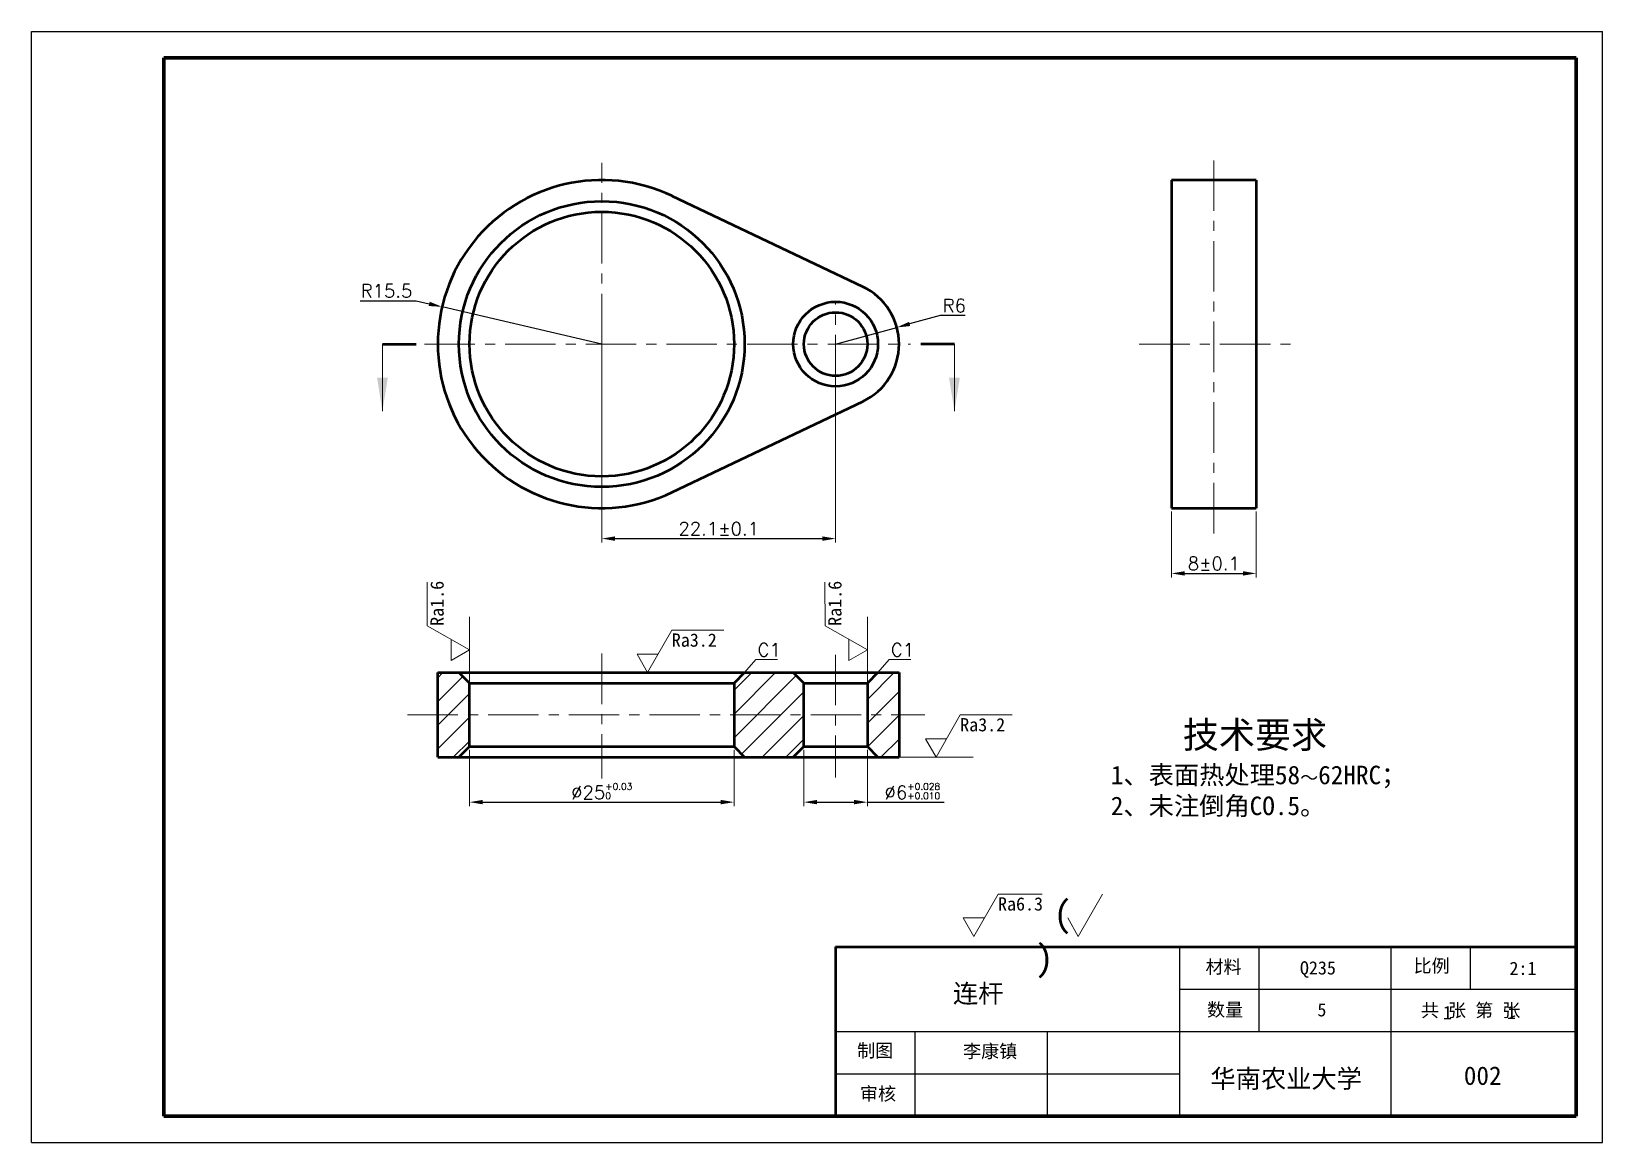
# Model space of a CAD drawing. Header units: millimetres. Extents: x 680 to 977, y 516 to 726.
import ezdxf

# ---------------------------------------------------------------- set-up
doc = ezdxf.new("R2010")
doc.units = ezdxf.units.MM
doc.header["$LTSCALE"] = 0.3
doc.linetypes.add('CENTER', pattern=[50.8, 31.75, -6.35, 6.35, -6.35])
for name, color, linetype, lineweight in [('剖面线', 190, 'Continuous', 18), ('尺寸线', 6, 'Continuous', 18), ('尺寸线 @ 1', 6, 'Continuous', 18), ('文字 @ 1', 6, 'Continuous', 18), ('粗实线', 7, 'Continuous', 50), ('粗实线 @ 1', 7, 'Continuous', 50), ('细实线', 3, 'Continuous', 18), ('细点画线', 1, 'CENTER', 18)]:
    doc.layers.add(name, color=color, linetype=linetype, lineweight=lineweight)
doc.styles.add('我的样式', font='romans.shx', dxfattribs={"height": 2.5, "bigfont": 'chineset.shx'})
doc.dimstyles.new('我的样式', dxfattribs={"dimtxt": 2.5, "dimasz": 2.5, "dimexe": 0.75, "dimexo": 0.625, "dimtad": 1, "dimdec": 1, "dimlfac": 0.5, "dimdsep": 46, "dimtxsty": '我的样式', "dimcen": 2.5, "dimclrd": 256, "dimclre": 256, "dimclrt": 256, "dimadec": 0, "dimazin": 0, "dimtp": 0.018, "dimtm": 0.018, "dimtfac": 1, "dimtdec": 1, "dimtmove": 0, "dimatfit": 3, "dimfxl": 1, "dimlwd": 25, "dimlwe": 18, "dimarcsym": 0})

# ---------------------------------------------------------------- blocks, each defined once
blk = doc.blocks.new('*D12')
at = {"layer": 'Defpoints', "color": 0, "transparency": 16777216}
for p in [(895.56, 636.25), (911.56, 636.25), (911.56, 623.91)]:
    blk.add_point(p, dxfattribs=at)
at = {"layer": '尺寸线', "linetype": 'Continuous', "lineweight": 18, "transparency": 16777216}
for p, q in [((895.56, 635.62), (895.56, 623.16)), ((911.56, 635.62), (911.56, 623.16))]:
    blk.add_line(p, q, dxfattribs=at)
at = {"layer": '尺寸线', "linetype": 'Continuous', "lineweight": 25, "transparency": 16777216}
blk.add_line((898.06, 623.91), (909.06, 623.91), dxfattribs=at)
at = {"layer": '尺寸线', "transparency": 16777216}
for points in [[(898.06, 624.33), (898.06, 623.49), (895.56, 623.91)], [(909.06, 624.33), (909.06, 623.49), (911.56, 623.91)]]:
    blk.add_solid(points, dxfattribs=at)
at = {"layer": '尺寸线', "transparency": 16777216, "insert": (903.56, 625.79), "char_height": 2.5, "attachment_point": 5, "style": '我的样式'}
blk.add_mtext('{\\Fromans,chineset|c134;8%%P0.1}', dxfattribs=at)
blk = doc.blocks.new('*D13')
at = {"layer": 'Defpoints', "color": 0, "transparency": 16777216}
for p in [(757.67, 674.29), (787.86, 667.25)]:
    blk.add_point(p, dxfattribs=at)
at = {"layer": '尺寸线', "linetype": 'Continuous', "lineweight": 25, "transparency": 16777216}
for p, q in [((742.17, 675.43), (752.8, 675.43)), ((752.8, 675.43), (755.23, 674.86)), ((787.86, 667.25), (757.67, 674.29))]:
    blk.add_line(p, q, dxfattribs=at)
at = {"layer": '尺寸线', "transparency": 16777216}
blk.add_solid([(755.33, 675.26), (755.14, 674.45), (757.67, 674.29)], dxfattribs=at)
at = {"layer": '尺寸线', "transparency": 16777216, "insert": (747.17, 677.3), "char_height": 2.5, "attachment_point": 5, "style": '我的样式'}
blk.add_mtext('R15.5', dxfattribs=at)
blk = doc.blocks.new('*D14')
at = {"layer": 'Defpoints', "color": 0, "transparency": 16777216}
for p in [(843.63, 670.4), (832.06, 667.25)]:
    blk.add_point(p, dxfattribs=at)
at = {"layer": '尺寸线', "linetype": 'Continuous', "lineweight": 25, "transparency": 16777216}
for p, q in [((851.85, 672.64), (846.05, 671.06)), ((856.52, 672.64), (851.85, 672.64)), ((832.06, 667.25), (843.63, 670.4))]:
    blk.add_line(p, q, dxfattribs=at)
at = {"layer": '尺寸线', "transparency": 16777216}
blk.add_solid([(845.94, 671.46), (846.16, 670.66), (843.63, 670.4)], dxfattribs=at)
at = {"layer": '尺寸线', "transparency": 16777216, "insert": (854.5, 674.52), "char_height": 2.5, "attachment_point": 5, "style": '我的样式'}
blk.add_mtext('R6', dxfattribs=at)
blk = doc.blocks.new('Ra3.2')
at = {"layer": '尺寸线'}
for p, q in [((0, 0), (4.56, 8)), ((4.56, 8), (14.37, 8)), ((-2, 3.5), (2, 3.5)), ((0, 0), (-2, 3.5))]:
    blk.add_line(p, q, dxfattribs=at)
at = {"layer": '尺寸线 @ 1', "insert": (4.56, 7.39), "char_height": 2.5, "attachment_point": 1, "style": '我的样式'}
blk.add_mtext_dynamic_manual_height_columns('{\\f@SimSun|b0|i0|c134|p2;Ra3.2}', width=5.0807, gutter_width=12.5, heights=[0], dxfattribs=at)
blk = doc.blocks.new('Ra1.6')
at = {"layer": '尺寸线'}
for p, q in [((0, 0), (4.56, 8)), ((4.56, 8), (12.84, 8.04)), ((-2, 3.5), (2, 3.5)), ((0, 0), (-2, 3.5))]:
    blk.add_line(p, q, dxfattribs=at)
at = {"layer": '尺寸线 @ 1', "insert": (4.56, 7.39), "char_height": 2.5, "attachment_point": 1, "style": '我的样式'}
blk.add_mtext_dynamic_manual_height_columns('{\\f@SimSun|b0|i0|c134|p2;Ra1.6}', width=5.0807, gutter_width=12.5, heights=[0], dxfattribs=at)
blk = doc.blocks.new('*D16')
at = {"layer": 'Defpoints', "color": 0, "transparency": 16777216}
for p in [(762.86, 591.17), (812.86, 591.17), (812.86, 580.68)]:
    blk.add_point(p, dxfattribs=at)
at = {"layer": '尺寸线', "linetype": 'Continuous', "lineweight": 18, "transparency": 16777216}
for p, q in [((762.86, 590.54), (762.86, 579.93)), ((812.86, 590.54), (812.86, 579.93))]:
    blk.add_line(p, q, dxfattribs=at)
at = {"layer": '尺寸线', "linetype": 'Continuous', "lineweight": 25, "transparency": 16777216}
blk.add_line((765.36, 580.68), (810.36, 580.68), dxfattribs=at)
at = {"layer": '尺寸线', "transparency": 16777216}
for points in [[(765.36, 581.1), (765.36, 580.27), (762.86, 580.68)], [(810.36, 581.1), (810.36, 580.27), (812.86, 580.68)]]:
    blk.add_solid(points, dxfattribs=at)
at = {"layer": '尺寸线', "transparency": 16777216, "insert": (787.86, 582.77), "char_height": 2.5, "attachment_point": 5, "style": '我的样式'}
blk.add_mtext('{\\Fromans,chineset|c134;%%C25\\H0.5x;\\S+0.03^ 0;}', dxfattribs=at)
blk = doc.blocks.new('*D17')
at = {"layer": 'Defpoints', "color": 0, "transparency": 16777216}
for p in [(826.06, 591.17), (838.06, 591.17), (838.06, 580.68)]:
    blk.add_point(p, dxfattribs=at)
at = {"layer": '尺寸线', "linetype": 'Continuous', "lineweight": 18, "transparency": 16777216}
for p, q in [((826.06, 590.54), (826.06, 579.93)), ((838.06, 590.54), (838.06, 579.93))]:
    blk.add_line(p, q, dxfattribs=at)
at = {"layer": '尺寸线', "linetype": 'Continuous', "lineweight": 25, "transparency": 16777216}
for p, q in [((828.56, 580.68), (835.56, 580.68)), ((838.06, 580.68), (852.58, 580.68))]:
    blk.add_line(p, q, dxfattribs=at)
at = {"layer": '尺寸线', "transparency": 16777216}
for points in [[(828.56, 581.1), (828.56, 580.27), (826.06, 580.68)], [(835.56, 581.1), (835.56, 580.27), (838.06, 580.68)]]:
    blk.add_solid(points, dxfattribs=at)
at = {"layer": '尺寸线', "transparency": 16777216, "insert": (846.57, 582.77), "char_height": 2.5, "attachment_point": 5, "style": '我的样式'}
blk.add_mtext('{\\Fromans,chineset|c134;%%C6\\H0.5x;\\S+0.028^ +0.010;}', dxfattribs=at)
blk = doc.blocks.new('*D18')
at = {"layer": 'Defpoints', "color": 0, "transparency": 16777216}
for p in [(787.86, 667.25), (832.06, 667.25), (832.06, 630.49)]:
    blk.add_point(p, dxfattribs=at)
at = {"layer": '尺寸线', "linetype": 'Continuous', "lineweight": 18, "transparency": 16777216}
for p, q in [((787.86, 666.62), (787.86, 629.74)), ((832.06, 666.62), (832.06, 629.74))]:
    blk.add_line(p, q, dxfattribs=at)
at = {"layer": '尺寸线', "linetype": 'Continuous', "lineweight": 25, "transparency": 16777216}
blk.add_line((790.36, 630.49), (829.56, 630.49), dxfattribs=at)
at = {"layer": '尺寸线', "transparency": 16777216}
for points in [[(790.36, 630.91), (790.36, 630.07), (787.86, 630.49)], [(829.56, 630.91), (829.56, 630.07), (832.06, 630.49)]]:
    blk.add_solid(points, dxfattribs=at)
at = {"layer": '尺寸线', "transparency": 16777216, "insert": (809.96, 632.36), "char_height": 2.5, "attachment_point": 5, "style": '我的样式'}
blk.add_mtext('{\\Fromans,chineset|c134;22.1%%P0.1}', dxfattribs=at)
blk = doc.blocks.new('其余6.3')
at = {"layer": '尺寸线'}
for p, q in [((-33.07, 5.23), (-28.51, 13.23)), ((-28.51, 13.23), (-20.17, 13.23)), ((-13.33, 5.23), (-8.76, 13.23)), ((-35.07, 8.73), (-31.07, 8.73)), ((-33.07, 5.23), (-35.07, 8.73)), ((-13.33, 5.23), (-15.33, 8.73))]:
    blk.add_line(p, q, dxfattribs=at)
at = {"layer": '尺寸线 @ 1', "attachment_point": 1, "style": '我的样式'}
for s, width, insert, char_height in [('{\\fSimSun|b0|i0|c134|p2;Ra6.3}', 5.0807, (-28.51, 12.62), 2.5), ('{\\fSimSun|b0|i0|c134|p2; \\fSTSong|b0|i0|c134|p2;(    )}', 20.1828, (-21.43, 11.96), 5)]:
    blk.add_mtext_dynamic_manual_height_columns(s, width=width, gutter_width=12.5, heights=[0], dxfattribs=dict(at, insert=insert, char_height=char_height))

msp = doc.modelspace()

# ---------------------------------------------------------------- hatches: boundary and pattern name
at = {"layer": '剖面线'}
h = msp.add_hatch(dxfattribs=at)
h.set_pattern_fill('ANSI31', color=256)
h.paths.add_polyline_path([(762.86, 603.17), (760.86, 605.17), (756.86, 605.17), (756.86, 597.17), (762.86, 597.17)])
h.paths.add_polyline_path([(762.86, 597.17), (756.86, 597.17), (756.86, 589.17), (760.86, 589.17), (762.86, 591.17)])
h.paths.add_polyline_path([(826.06, 603.17), (824.06, 605.17), (814.86, 605.17), (812.86, 603.17), (812.86, 597.17), (826.06, 597.17)])
h.paths.add_polyline_path([(826.06, 597.17), (812.86, 597.17), (812.86, 591.17), (814.86, 589.17), (824.06, 589.17), (826.06, 591.17)])
h.paths.add_polyline_path([(844.06, 605.17), (840.06, 605.17), (838.06, 603.17), (838.06, 597.17), (844.06, 597.17)])
h.paths.add_polyline_path([(844.06, 597.17), (838.06, 597.17), (838.06, 591.17), (840.06, 589.17), (844.06, 589.17)])

# ---------------------------------------------------------------- linework, layer by layer
at = {"color": 3, "lineweight": -3}
for p, q in [((680.04, 516.34), (680.04, 726.34)), ((680.04, 726.34), (977.04, 726.34)), ((977.04, 516.34), (977.04, 726.34)), ((897.04, 553.34), (897.04, 521.34)), ((912.04, 553.34), (912.04, 537.34)), ((937.04, 553.34), (937.04, 521.34)), ((952.04, 553.34), (952.04, 545.34)), ((897.04, 545.34), (972.04, 545.34)), ((832.04, 537.34), (972.04, 537.34)), ((847.04, 537.34), (847.04, 521.34)), ((872.04, 537.34), (872.04, 521.34)), ((832.04, 529.34), (897.04, 529.34)), ((680.04, 516.34), (977.04, 516.34))]:
    msp.add_line(p, q, dxfattribs=at)
at = {"lineweight": 70}
for p, q in [((705.04, 521.34), (705.04, 721.34)), ((705.04, 721.34), (972.04, 721.34)), ((972.04, 521.34), (972.04, 721.34)), ((705.04, 521.34), (972.04, 521.34))]:
    msp.add_line(p, q, dxfattribs=at)
at = {"lineweight": 50}
for q in [(972.04, 553.34), (832.04, 521.34)]:
    msp.add_line((832.04, 553.34), q, dxfattribs=at)
at = {"layer": '尺寸线'}
for p, q in [((762.86, 603.17), (762.86, 615.72)), ((838.06, 603.17), (838.06, 615.72)), ((814.86, 605.17), (816.99, 607.66)), ((816.99, 607.66), (821.09, 607.66)), ((840.06, 605.17), (842.19, 607.66)), ((842.19, 607.66), (846.29, 607.66)), ((844.06, 589.17), (858.04, 589.17))]:
    msp.add_line(p, q, dxfattribs=at)
at = {"layer": '粗实线'}
for p, q in [((911.56, 698.25), (895.56, 698.25)), ((895.56, 698.25), (895.56, 636.25)), ((911.56, 698.25), (911.56, 636.25)), ((837.21, 678.08), (801.18, 695.23)), ((746.39, 667.25), (752.74, 667.25)), ((854.52, 667.25), (848.17, 667.25)), ((801.18, 639.26), (837.21, 656.41)), ((895.56, 636.25), (911.56, 636.25)), ((756.86, 589.17), (756.86, 605.17)), ((756.86, 605.17), (844.06, 605.17)), ((760.86, 605.17), (762.86, 603.17)), ((762.86, 591.17), (762.86, 603.17)), ((762.86, 603.17), (812.86, 603.17)), ((814.86, 605.17), (812.86, 603.17)), ((812.86, 603.17), (812.86, 591.17)), ((824.06, 605.17), (826.06, 603.17)), ((826.06, 591.17), (826.06, 603.17)), ((826.06, 603.17), (838.06, 603.17)), ((840.06, 605.17), (838.06, 603.17)), ((838.06, 603.17), (838.06, 591.17)), ((844.06, 605.17), (844.06, 589.17)), ((762.86, 591.17), (760.86, 589.17)), ((762.86, 591.17), (812.86, 591.17)), ((812.86, 591.17), (814.86, 589.17)), ((824.06, 589.17), (826.06, 591.17)), ((826.06, 591.17), (838.06, 591.17)), ((840.06, 589.17), (838.06, 591.17)), ((756.86, 589.17), (844.06, 589.17))]:
    msp.add_line(p, q, dxfattribs=at)
for centre, radius in [((787.86, 667.25), 27), ((787.86, 667.25), 25), ((832.06, 667.25), 8), ((832.06, 667.25), 6)]:
    msp.add_circle(centre, radius, dxfattribs=at)
for centre, radius, start, end in [((787.86, 667.25), 31, 64.5411, 295.4589), ((832.06, 667.25), 12, 295.4589, 64.5411)]:
    msp.add_arc(centre, radius, start, end, dxfattribs=at)
at = {"layer": '细实线'}
for p, q in [((746.39, 667.25), (746.39, 654.55)), ((854.52, 667.25), (854.52, 654.55))]:
    msp.add_line(p, q, dxfattribs=at)
for points in [[(746.39, 654.55), (747.41, 660.9), (745.38, 660.9)], [(854.52, 654.55), (855.54, 660.9), (853.5, 660.9)]]:
    msp.add_solid(points, dxfattribs=at)
at = {"layer": '细点画线'}
for p, q in [((787.86, 667.25), (787.86, 701.48)), ((903.56, 701.97), (903.56, 630.65)), ((832.06, 659.48), (832.06, 675.14)), ((754.36, 667.25), (846.19, 667.25)), ((787.86, 667.25), (787.86, 633.01)), ((889.47, 667.25), (918.18, 667.25)), ((787.86, 608.75), (787.86, 585.18)), ((832.06, 608.51), (832.06, 585.35)), ((751.15, 597.17), (848.9, 597.17))]:
    msp.add_line(p, q, dxfattribs=at)

# ---------------------------------------------------------------- block references
at = {"layer": '尺寸线', "rotation": 90}
for p in [(762.86, 609.44), (838.06, 609.44)]:
    msp.add_blockref('Ra1.6', p, dxfattribs=at)
at = {"layer": '尺寸线'}
for name, p in [('Ra3.2', (796.53, 605.17)), ('Ra3.2', (851.05, 589.17)), ('其余6.3', (891.27, 550.08))]:
    msp.add_blockref(name, p, dxfattribs=at)

# ---------------------------------------------------------------- texts
at = {"layer": '尺寸线 @ 1', "char_height": 2.5, "attachment_point": 1, "style": '我的样式'}
for insert in [(817.31, 610.72), (842.51, 610.72)]:
    msp.add_mtext_dynamic_manual_height_columns('{\\Fromans,chineset|c134;C1}', width=4.0345, gutter_width=12.5, heights=[0], dxfattribs=dict(at, insert=insert))
at = {"layer": '文字 @ 1', "insert": (884.08, 595.9), "char_height": 2.5, "attachment_point": 1, "style": '我的样式'}
msp.add_mtext_dynamic_manual_height_columns('{\\fSimSun|b0|i0|c134|p2;\\H2x;    技术要求\\Fromans,chineset|c134;\\H0.7x;\\P\\f@SimSun|b0|i0|c134|p2;1\\fSimSun|b0|i0|c134|p2;、表面热处理58\\H0.71429x;～\\H1.4x;62HRC；\\P2、未注倒角CO.5。}', width=65.7733, gutter_width=12.5, heights=[0], dxfattribs=at)
at = {"layer": '粗实线 @ 1', "color": 4, "lineweight": -3, "attachment_point": 1, "style": '我的样式'}
for s, width, insert, char_height in [('{\\fSimSun|b0|i0|c134|p2;材料}', 15, (901.98, 550.81), 2.5), ('{\\fSimSun|b0|i0|c134|p2;Q235}', 15, (919.83, 550.61), 2.5), ('{\\fSimSun|b0|i0|c134|p2;比例}', 15, (941.31, 551), 2.5), ('{\\fSimSun|b0|i0|c134|p2;2:1}', 15, (959.44, 550.52), 2.5), ('{\\fSimSun|b0|i0|c134|p2;连杆}', 21.2636, (854.24, 546.26), 3.5), ('{\\fSimSun|b0|i0|c134|p2;数量}', 15, (902.26, 542.71), 2.5), ('{\\fSimSun|b0|i0|c134|p2;5}', 15, (923.13, 542.69), 2.5), ('\\pi14.278;{\\fSimSun|b0|i0|c134|p2;共\\Fromans,chineset|c134; \\fSimSun|b0|i0|c134|p2;张\\Fromans,chineset|c134; \\fSimSun|b0|i0|c134|p2;第\\Fromans,chineset|c134; \\fSimSun|b0|i0|c134|p2;张}', 50, (928.43, 542.6), 2.5), ('{\\fSimSun|b0|i0|c134|p2;1}', 15, (946.87, 542.15), 2.5), ('{\\fSimSun|b0|i0|c134|p2;1}', 15, (958.96, 542.19), 2.5), ('{\\fSimSun|b0|i0|c134|p2;制图}', 15, (836.12, 534.98), 2.5), ('{\\fSimSun|b0|i0|c134|p2;李康镇}', 15, (856.16, 534.86), 2.5), ('{\\fSimSun|b0|i0|c134|p2;华南农业大学}', 29.8029, (902.9, 530.18), 3.5), ('{\\fSimSun|b0|i0|c134|p2;002}', 16.1237, (950.81, 530.74), 3.5), ('{\\fSimSun|b0|i0|c134|p2;审核}', 15, (836.66, 526.82), 2.5)]:
    msp.add_mtext_dynamic_manual_height_columns(s, width=width, gutter_width=12.5, heights=[0], dxfattribs=dict(at, insert=insert, char_height=char_height))

# ---------------------------------------------------------------- dimensions: what is measured, and where the dimension line sits
at = {"layer": '尺寸线'}
dim = msp.add_radius_dim(center=(787.86, 667.25), mpoint=(757.67, 674.29), dimstyle='我的样式', override={"dimtih": 1, "dimtoh": 1}, dxfattribs=at)
dim.commit()
dim.dimension.update_dxf_attribs({"geometry": '*D13', "text_midpoint": (747.17, 677.3)})
dim = msp.add_radius_dim(center=(832.06, 667.25), mpoint=(843.63, 670.4), dimstyle='我的样式', override={"dimtih": 1, "dimtoh": 1}, dxfattribs=at)
dim.commit()
dim.dimension.update_dxf_attribs({"geometry": '*D14', "text_midpoint": (854.5, 672.64), "dimtype": 164})
for base, p1, p2, text, picture, middle in [((832.06, 630.49), (787.86, 667.25), (832.06, 667.25), '{\\Fromans,chineset|c134;<>%%P0.1}', '*D18', (809.96, 632.36)), ((812.86, 580.68), (762.86, 591.17), (812.86, 591.17), '{\\Fromans,chineset|c134;%%C<>\\H0.5x;\\S+0.03^ 0;}', '*D16', (787.86, 582.77)), ((838.06, 580.68), (826.06, 591.17), (838.06, 591.17), '{\\Fromans,chineset|c134;%%C<>\\H0.5x;\\S+0.028^ +0.010;}', '*D17', (846.57, 582.77))]:
    dim = msp.add_linear_dim(base=base, p1=p1, p2=p2, text=text, dimstyle='我的样式', override={"dimtih": 1, "dimtoh": 1}, dxfattribs=at)
    dim.commit()
    dim.dimension.update_dxf_attribs({"geometry": picture, "text_midpoint": middle})
dim = msp.add_linear_dim(base=(911.56, 623.91), p1=(895.56, 636.25), p2=(911.56, 636.25), text='{\\Fromans,chineset|c134;<>%%P0.1}', dimstyle='我的样式', dxfattribs=at)
dim.commit()
dim.dimension.update_dxf_attribs({"geometry": '*D12', "text_midpoint": (903.56, 625.79)})

doc.saveas('drawing.dxf')
